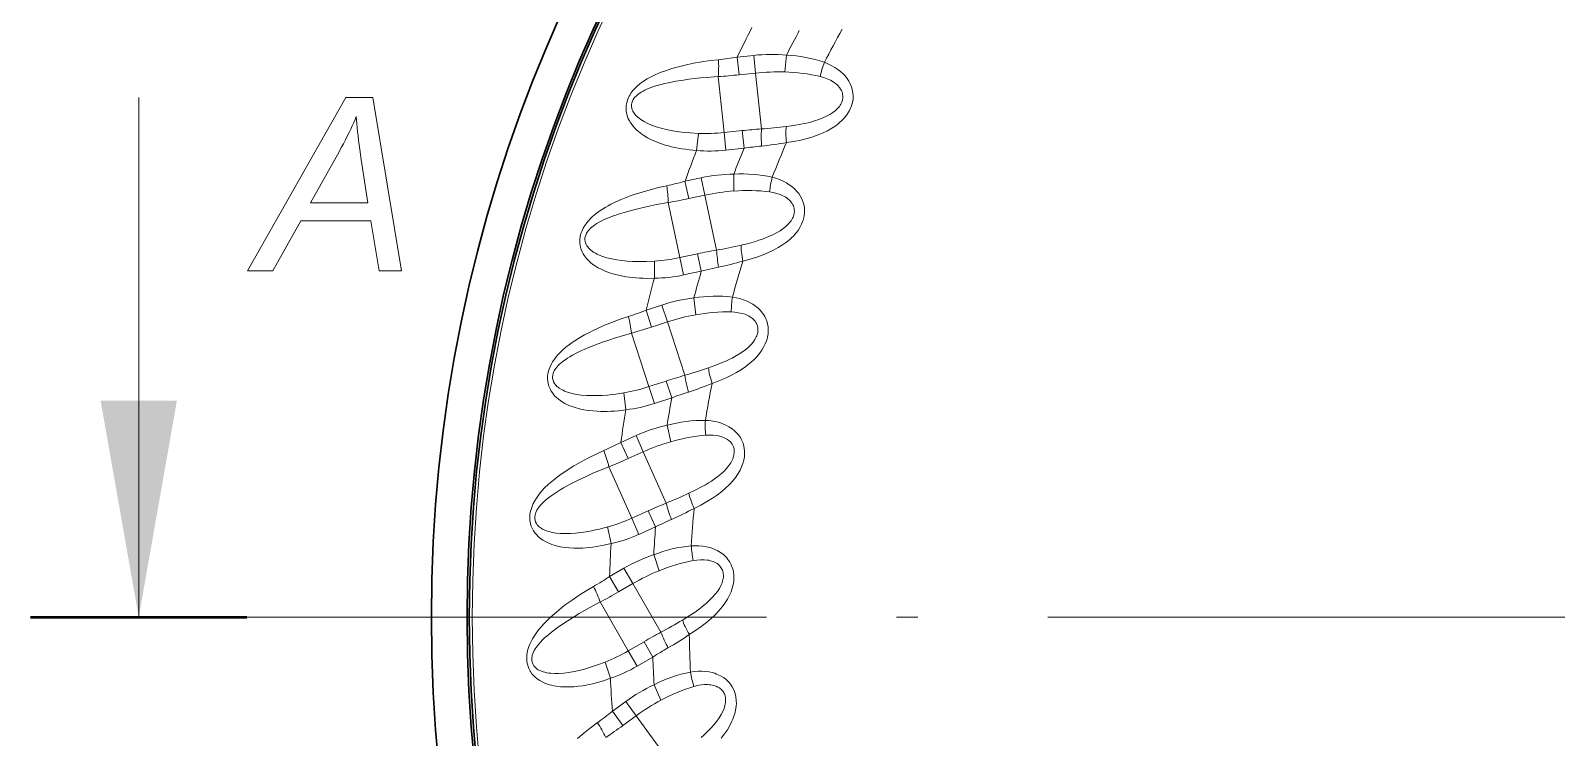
# Model space of a CAD drawing. Extents: x 0 to 297, y 0 to 535.
# Drawn here: x 115.12 to 150.37, y 498.26 to 514.58 of the extents above; entities that cross this region are included whole.
import ezdxf

# ---------------------------------------------------------------- set-up
doc = ezdxf.new("R2010")
doc.units = 0
doc.linetypes.add('DASHDOT', pattern=[18.5, 12, -3, 0.5, -3])

msp = doc.modelspace()

# ---------------------------------------------------------------- linework, layer by layer
at = {"color": 7, "lineweight": 13, "ltscale": 0.009608}
for p, q in [((131.44, 513.965), (131.823, 514.005)), ((130.235, 511.099), (130.611, 511.179)), ((128.493, 501.972), (128.825, 502.164)), ((128.698, 501.617), (129.03, 501.809)), ((128.557, 498.864), (128.868, 499.09))]:
    msp.add_line(p, q, dxfattribs=at)
at = {"color": 7, "lineweight": 13, "ltscale": 0.010249}
for p, q in [((131.44, 513.965), (131.483, 513.557)), ((130.235, 511.099), (130.321, 510.698)), ((130.612, 509.023), (130.527, 509.424)), ((130.203, 508.936), (130.117, 509.337)), ((129.53, 505.968), (129.403, 506.358)), ((129.928, 506.098), (129.801, 506.487)), ((129.104, 505.226), (129.271, 504.852)), ((128.493, 501.972), (128.698, 501.617)), ((128.825, 502.164), (129.03, 501.809)), ((129.13, 499.904), (128.925, 500.259)), ((129.493, 500.114), (129.288, 500.469)), ((128.557, 498.864), (128.798, 498.532)), ((128.868, 499.09), (129.109, 498.758))]:
    msp.add_line(p, q, dxfattribs=at)
at = {"color": 7, "lineweight": 13, "ltscale": 0.010251}
msp.add_line((131.823, 514.005), (131.865, 513.597), dxfattribs=at)
at = {"color": 7, "lineweight": 13, "ltscale": 0.009748}
for p, q in [((132.579, 514.011), (132.539, 513.623)), ((130.441, 508.405), (130.482, 508.018)), ((129.822, 505.466), (129.904, 505.085)), ((129.52, 499.474), (129.68, 499.118))]:
    msp.add_line(p, q, dxfattribs=at)
at = {"color": 7, "lineweight": 13, "ltscale": 0.009607}
for p, q in [((131.483, 513.557), (131.865, 513.597)), ((130.321, 510.698), (130.696, 510.778)), ((129.336, 508.123), (129.702, 508.242)), ((129.463, 507.733), (129.828, 507.852)), ((128.753, 505.07), (129.104, 505.226)), ((128.92, 504.695), (129.271, 504.852)), ((128.798, 498.532), (129.109, 498.758))]:
    msp.add_line(p, q, dxfattribs=at)
at = {"color": 7, "lineweight": 13, "ltscale": 0.032424}
msp.add_line((131.865, 513.597), (132.001, 512.307), dxfattribs=at)
at = {"color": 7, "lineweight": 13, "ltscale": 0.032487}
for p, q in [((131.003, 513.517), (131.139, 512.224)), ((129.847, 510.608), (130.117, 509.337)), ((129.002, 507.594), (129.403, 506.358)), ((128.275, 501.385), (128.925, 500.259))]:
    msp.add_line(p, q, dxfattribs=at)
at = {"color": 7, "lineweight": 13, "ltscale": 0.3}
msp.add_line((117.617, 501.034), (117.617, 513.034), dxfattribs=at)
at = {"color": 7, "lineweight": 13, "ltscale": 0.009813}
for p, q in [((130.503, 511.812), (130.544, 512.203)), ((128.526, 502.733), (128.445, 503.117))]:
    msp.add_line(p, q, dxfattribs=at)
at = {"color": 7, "lineweight": 13, "ltscale": 0.010462}
for p, q in [((131.555, 512.268), (131.139, 512.224)), ((131.598, 511.86), (131.182, 511.816)), ((130.527, 509.424), (130.117, 509.337)), ((130.612, 509.023), (130.203, 508.936)), ((129.553, 503.117), (129.171, 502.947))]:
    msp.add_line(p, q, dxfattribs=at)
at = {"color": 7, "lineweight": 13, "ltscale": 0.01025}
for p, q in [((131.182, 511.816), (131.139, 512.224)), ((131.598, 511.86), (131.555, 512.268)), ((130.611, 511.179), (130.696, 510.778)), ((129.336, 508.123), (129.463, 507.733)), ((129.702, 508.242), (129.828, 507.852)), ((128.753, 505.07), (128.92, 504.695)), ((129.553, 503.117), (129.387, 503.491)), ((129.171, 502.947), (129.004, 503.321))]:
    msp.add_line(p, q, dxfattribs=at)
at = {"color": 7, "lineweight": 13, "ltscale": 0.009747}
for p, q in [((131.363, 511.264), (131.364, 510.874)), ((129.514, 502.478), (129.636, 502.107))]:
    msp.add_line(p, q, dxfattribs=at)
at = {"color": 7, "lineweight": 13, "ltscale": 0.032425}
for p, q in [((130.696, 510.778), (130.966, 509.509)), ((129.828, 507.852), (130.229, 506.619)), ((129.271, 504.852), (129.799, 503.667)), ((129.03, 501.809), (129.679, 500.686)), ((129.109, 498.758), (129.871, 497.709))]:
    msp.add_line(p, q, dxfattribs=at)
at = {"color": 7, "lineweight": 13, "ltscale": 0.009814}
for p, q in [((129.528, 508.861), (129.528, 509.253)), ((128.866, 505.823), (128.825, 506.213)), ((128.511, 499.624), (128.39, 499.998))]:
    msp.add_line(p, q, dxfattribs=at)
at = {"color": 7, "lineweight": 13, "ltscale": 0.010461}
for p, q in [((129.801, 506.487), (129.403, 506.358)), ((129.928, 506.098), (129.53, 505.968)), ((129.387, 503.491), (129.004, 503.321)), ((129.288, 500.469), (128.925, 500.259)), ((129.493, 500.114), (129.13, 499.904))]:
    msp.add_line(p, q, dxfattribs=at)
at = {"color": 7, "lineweight": 13, "ltscale": 0.032486}
msp.add_line((128.476, 504.508), (129.004, 503.321), dxfattribs=at)
at = {"color": 7, "lineweight": 50, "ltscale": 0.125}
msp.add_line((115.117, 501.034), (120.117, 501.034), dxfattribs=at)
at = {"color": 7, "linetype": 'DASHDOT', "lineweight": 13}
msp.add_line((120.117, 501.034), (196.237, 501.034), dxfattribs=at)
at = {"color": 7, "lineweight": 13}
for points in [[(131.011, 513.906), (130.815, 513.884), (130.621, 513.856), (130.429, 513.822), (130.24, 513.782), (130.146, 513.76), (130.052, 513.735), (129.928, 513.7), (129.805, 513.66), (129.682, 513.615), (129.612, 513.587), (129.543, 513.557), (129.451, 513.512), (129.361, 513.463), (129.274, 513.408), (129.231, 513.377), (129.189, 513.345), (129.134, 513.298), (129.082, 513.248), (129.033, 513.193), (128.987, 513.132), (128.966, 513.098), (128.946, 513.064), (128.93, 513.03), (128.915, 512.995), (128.897, 512.943), (128.884, 512.89), (128.877, 512.837), (128.874, 512.784), (128.875, 512.749), (128.878, 512.714), (128.884, 512.68), (128.891, 512.646), (128.906, 512.594), (128.926, 512.544), (128.95, 512.497), (128.969, 512.463), (128.991, 512.43), (129.031, 512.376), (129.076, 512.326), (129.124, 512.279), (129.16, 512.247), (129.198, 512.217), (129.24, 512.185), (129.284, 512.156), (129.371, 512.103), (129.463, 512.056), (129.557, 512.014), (129.654, 511.976), (129.752, 511.943), (129.853, 511.915), (129.925, 511.896), (129.998, 511.88), (130.079, 511.864), (130.16, 511.85), (130.246, 511.838), (130.331, 511.827), (130.503, 511.812)], [(133.454, 513.845), (133.535, 513.812), (133.615, 513.774), (133.694, 513.729), (133.765, 513.682), (133.828, 513.633), (133.882, 513.585), (133.927, 513.538), (133.956, 513.504), (133.981, 513.47), (134.022, 513.408), (134.053, 513.35), (134.076, 513.294), (134.09, 513.254), (134.1, 513.216), (134.108, 513.179), (134.114, 513.142), (134.119, 513.072), (134.116, 513.004), (134.109, 512.948), (134.097, 512.894), (134.082, 512.842), (134.068, 512.805), (134.052, 512.768), (134.034, 512.732), (134.014, 512.696), (133.97, 512.629), (133.919, 512.564), (133.861, 512.503), (133.797, 512.445), (133.757, 512.412), (133.716, 512.381), (133.626, 512.322), (133.529, 512.266), (133.423, 512.215), (133.309, 512.168), (133.187, 512.125), (133.057, 512.086), (132.908, 512.05), (132.748, 512.018), (132.579, 511.993)], [(131.003, 513.517), (130.73, 513.497), (130.591, 513.484), (130.453, 513.469), (130.325, 513.453), (130.198, 513.435), (130.026, 513.407), (129.855, 513.375), (129.771, 513.356), (129.688, 513.336), (129.558, 513.3), (129.494, 513.279), (129.431, 513.257), (129.37, 513.232), (129.311, 513.205), (129.267, 513.183), (129.224, 513.159), (129.19, 513.136), (129.157, 513.112), (129.112, 513.074), (129.072, 513.032), (129.054, 513.009), (129.039, 512.986), (129.02, 512.948), (129.007, 512.908), (129, 512.867), (129, 512.827), (129.006, 512.789), (129.017, 512.752), (129.033, 512.717), (129.046, 512.694), (129.061, 512.671), (129.08, 512.645), (129.102, 512.621), (129.146, 512.579), (129.178, 512.553), (129.212, 512.528), (129.251, 512.502), (129.291, 512.478), (129.373, 512.436), (129.46, 512.398), (129.569, 512.358), (129.683, 512.324), (129.8, 512.295), (129.919, 512.27), (130.041, 512.25), (130.165, 512.233), (130.258, 512.223), (130.353, 512.215), (130.544, 512.203)], [(133.358, 513.516), (133.439, 513.492), (133.519, 513.464), (133.593, 513.43), (133.656, 513.395), (133.687, 513.374), (133.715, 513.354), (133.744, 513.33), (133.768, 513.307), (133.803, 513.267), (133.83, 513.229), (133.85, 513.194), (133.864, 513.16), (133.871, 513.136), (133.877, 513.112), (133.882, 513.066), (133.882, 513.041), (133.88, 513.016), (133.871, 512.969), (133.856, 512.925), (133.836, 512.882), (133.82, 512.855), (133.802, 512.829), (133.781, 512.803), (133.758, 512.777), (133.707, 512.729), (133.647, 512.683), (133.579, 512.639), (133.503, 512.599), (133.42, 512.56), (133.327, 512.525), (133.226, 512.491), (133.154, 512.47), (133.078, 512.45), (132.996, 512.431), (132.911, 512.414), (132.749, 512.385), (132.574, 512.361)], [(132.25, 511.191), (132.334, 511.167), (132.418, 511.136), (132.501, 511.101), (132.577, 511.061), (132.645, 511.019), (132.703, 510.977), (132.753, 510.934), (132.785, 510.903), (132.814, 510.873), (132.861, 510.816), (132.898, 510.76), (132.927, 510.708), (132.945, 510.67), (132.959, 510.633), (132.971, 510.596), (132.98, 510.561), (132.992, 510.491), (132.997, 510.424), (132.996, 510.367), (132.99, 510.312), (132.98, 510.259), (132.97, 510.22), (132.958, 510.182), (132.944, 510.144), (132.928, 510.106), (132.89, 510.035), (132.846, 509.965), (132.795, 509.898), (132.738, 509.834), (132.702, 509.797), (132.663, 509.762), (132.581, 509.694), (132.49, 509.628), (132.39, 509.566), (132.282, 509.508), (132.165, 509.452), (132.039, 509.4), (131.895, 509.348), (131.74, 509.3), (131.574, 509.257)], [(129.814, 510.996), (129.621, 510.953), (129.432, 510.905), (129.245, 510.851), (129.061, 510.792), (128.969, 510.76), (128.879, 510.726), (128.759, 510.677), (128.64, 510.625), (128.523, 510.568), (128.457, 510.532), (128.391, 510.495), (128.304, 510.441), (128.22, 510.383), (128.139, 510.319), (128.099, 510.284), (128.061, 510.247), (128.011, 510.195), (127.964, 510.14), (127.922, 510.08), (127.883, 510.014), (127.865, 509.979), (127.849, 509.942), (127.836, 509.907), (127.825, 509.871), (127.813, 509.817), (127.805, 509.763), (127.803, 509.71), (127.806, 509.656), (127.811, 509.622), (127.818, 509.587), (127.827, 509.554), (127.838, 509.521), (127.858, 509.471), (127.883, 509.424), (127.911, 509.379), (127.935, 509.347), (127.96, 509.316), (128.005, 509.267), (128.055, 509.222), (128.108, 509.18), (128.147, 509.153), (128.187, 509.126), (128.233, 509.1), (128.28, 509.075), (128.372, 509.031), (128.468, 508.994), (128.566, 508.962), (128.666, 508.935), (128.768, 508.912), (128.87, 508.894), (128.944, 508.884), (129.019, 508.875), (129.101, 508.868), (129.183, 508.862), (129.269, 508.859), (129.355, 508.857), (129.528, 508.861)], [(132.189, 510.853), (132.272, 510.838), (132.355, 510.818), (132.432, 510.793), (132.498, 510.764), (132.532, 510.747), (132.561, 510.729), (132.592, 510.709), (132.619, 510.688), (132.658, 510.652), (132.689, 510.618), (132.712, 510.584), (132.729, 510.552), (132.74, 510.529), (132.747, 510.506), (132.758, 510.461), (132.76, 510.436), (132.761, 510.411), (132.757, 510.363), (132.747, 510.317), (132.731, 510.273), (132.718, 510.245), (132.703, 510.217), (132.684, 510.188), (132.664, 510.161), (132.618, 510.107), (132.564, 510.055), (132.5, 510.005), (132.43, 509.956), (132.35, 509.909), (132.262, 509.864), (132.165, 509.82), (132.095, 509.792), (132.022, 509.764), (131.943, 509.737), (131.86, 509.71), (131.702, 509.665), (131.53, 509.623)], [(129.847, 510.608), (129.578, 510.559), (129.441, 510.532), (129.305, 510.503), (129.18, 510.473), (129.055, 510.443), (128.887, 510.397), (128.72, 510.347), (128.639, 510.32), (128.558, 510.291), (128.432, 510.241), (128.371, 510.214), (128.311, 510.185), (128.253, 510.154), (128.197, 510.121), (128.156, 510.094), (128.116, 510.066), (128.084, 510.04), (128.053, 510.013), (128.012, 509.97), (127.977, 509.924), (127.962, 509.9), (127.949, 509.875), (127.934, 509.835), (127.925, 509.794), (127.923, 509.753), (127.927, 509.712), (127.937, 509.675), (127.952, 509.64), (127.971, 509.606), (127.987, 509.585), (128.004, 509.564), (128.026, 509.54), (128.05, 509.518), (128.098, 509.481), (128.133, 509.458), (128.169, 509.437), (128.21, 509.416), (128.253, 509.396), (128.339, 509.362), (128.429, 509.334), (128.542, 509.306), (128.659, 509.284), (128.778, 509.267), (128.9, 509.255), (129.023, 509.247), (129.148, 509.244), (129.242, 509.243), (129.337, 509.245), (129.528, 509.253)], [(131.331, 508.425), (131.416, 508.41), (131.504, 508.389), (131.589, 508.362), (131.669, 508.33), (131.741, 508.295), (131.803, 508.259), (131.857, 508.223), (131.893, 508.195), (131.924, 508.168), (131.977, 508.116), (132.02, 508.065), (132.054, 508.015), (132.076, 507.979), (132.094, 507.944), (132.109, 507.909), (132.122, 507.875), (132.142, 507.807), (132.153, 507.74), (132.158, 507.684), (132.158, 507.628), (132.153, 507.574), (132.148, 507.535), (132.14, 507.496), (132.13, 507.457), (132.118, 507.417), (132.088, 507.342), (132.051, 507.269), (132.008, 507.197), (131.957, 507.126), (131.925, 507.087), (131.891, 507.047), (131.816, 506.971), (131.732, 506.896), (131.639, 506.824), (131.538, 506.754), (131.427, 506.687), (131.308, 506.622), (131.169, 506.555), (131.02, 506.491), (130.86, 506.431)], [(128.928, 507.977), (128.741, 507.914), (128.557, 507.846), (128.377, 507.773), (128.2, 507.695), (128.113, 507.653), (128.026, 507.61), (127.912, 507.55), (127.799, 507.485), (127.689, 507.416), (127.627, 507.374), (127.565, 507.329), (127.485, 507.267), (127.407, 507.2), (127.333, 507.128), (127.297, 507.089), (127.262, 507.049), (127.219, 506.992), (127.178, 506.932), (127.142, 506.868), (127.11, 506.798), (127.096, 506.761), (127.084, 506.723), (127.075, 506.687), (127.067, 506.65), (127.061, 506.595), (127.059, 506.541), (127.063, 506.487), (127.071, 506.435), (127.08, 506.4), (127.09, 506.367), (127.102, 506.335), (127.117, 506.303), (127.142, 506.256), (127.172, 506.211), (127.205, 506.17), (127.232, 506.14), (127.259, 506.112), (127.31, 506.068), (127.364, 506.029), (127.421, 505.993), (127.463, 505.969), (127.506, 505.947), (127.554, 505.925), (127.603, 505.905), (127.7, 505.872), (127.799, 505.845), (127.9, 505.823), (128.002, 505.807), (128.105, 505.795), (128.209, 505.788), (128.284, 505.785), (128.359, 505.784), (128.441, 505.785), (128.524, 505.789), (128.61, 505.794), (128.696, 505.802), (128.866, 505.823)], [(131.305, 508.083), (131.389, 508.077), (131.473, 508.065), (131.553, 508.048), (131.622, 508.027), (131.657, 508.013), (131.688, 507.999), (131.721, 507.981), (131.75, 507.964), (131.793, 507.932), (131.827, 507.901), (131.853, 507.87), (131.874, 507.84), (131.886, 507.818), (131.897, 507.796), (131.911, 507.752), (131.917, 507.727), (131.92, 507.703), (131.921, 507.655), (131.916, 507.608), (131.905, 507.562), (131.895, 507.533), (131.882, 507.504), (131.867, 507.474), (131.85, 507.444), (131.81, 507.386), (131.761, 507.328), (131.703, 507.272), (131.638, 507.216), (131.564, 507.161), (131.481, 507.107), (131.389, 507.053), (131.323, 507.017), (131.253, 506.982), (131.177, 506.947), (131.097, 506.912), (130.945, 506.851), (130.779, 506.79)], [(129.002, 507.594), (128.739, 507.518), (128.605, 507.476), (128.474, 507.433), (128.352, 507.391), (128.232, 507.347), (128.068, 507.284), (127.908, 507.217), (127.83, 507.181), (127.753, 507.144), (127.633, 507.081), (127.575, 507.048), (127.518, 507.013), (127.464, 506.976), (127.411, 506.938), (127.373, 506.907), (127.336, 506.874), (127.307, 506.845), (127.28, 506.815), (127.243, 506.768), (127.213, 506.719), (127.201, 506.693), (127.191, 506.666), (127.18, 506.625), (127.175, 506.584), (127.177, 506.543), (127.186, 506.503), (127.199, 506.467), (127.218, 506.433), (127.241, 506.402), (127.258, 506.382), (127.277, 506.363), (127.302, 506.342), (127.328, 506.322), (127.38, 506.291), (127.417, 506.272), (127.455, 506.254), (127.498, 506.237), (127.543, 506.222), (127.632, 506.198), (127.725, 506.179), (127.84, 506.163), (127.958, 506.153), (128.079, 506.149), (128.201, 506.15), (128.324, 506.155), (128.448, 506.164), (128.542, 506.174), (128.636, 506.185), (128.825, 506.213)], [(130.705, 505.578), (130.792, 505.572), (130.881, 505.56), (130.969, 505.542), (131.052, 505.519), (131.126, 505.492), (131.193, 505.463), (131.25, 505.432), (131.288, 505.409), (131.322, 505.385), (131.38, 505.338), (131.428, 505.292), (131.468, 505.247), (131.493, 505.213), (131.514, 505.18), (131.533, 505.147), (131.55, 505.114), (131.576, 505.049), (131.595, 504.983), (131.605, 504.928), (131.611, 504.873), (131.612, 504.818), (131.611, 504.778), (131.607, 504.739), (131.601, 504.699), (131.593, 504.659), (131.572, 504.581), (131.543, 504.504), (131.507, 504.427), (131.464, 504.352), (131.436, 504.309), (131.406, 504.267), (131.34, 504.183), (131.264, 504.1), (131.179, 504.018), (131.086, 503.938), (130.983, 503.86), (130.871, 503.783), (130.74, 503.702), (130.599, 503.623), (130.446, 503.546)], [(130.716, 505.235), (130.8, 505.238), (130.885, 505.235), (130.966, 505.227), (131.036, 505.213), (131.073, 505.203), (131.105, 505.192), (131.14, 505.178), (131.17, 505.163), (131.216, 505.136), (131.253, 505.109), (131.283, 505.081), (131.307, 505.053), (131.321, 505.032), (131.334, 505.012), (131.353, 504.97), (131.361, 504.946), (131.367, 504.922), (131.373, 504.874), (131.372, 504.827), (131.366, 504.78), (131.359, 504.75), (131.35, 504.72), (131.338, 504.688), (131.324, 504.657), (131.29, 504.595), (131.248, 504.533), (131.196, 504.47), (131.137, 504.408), (131.069, 504.346), (130.993, 504.283), (130.907, 504.22), (130.845, 504.178), (130.778, 504.135), (130.707, 504.092), (130.631, 504.049), (130.486, 503.972), (130.327, 503.895)], [(128.363, 504.881), (128.183, 504.799), (128.008, 504.713), (127.836, 504.621), (127.668, 504.525), (127.586, 504.475), (127.504, 504.423), (127.397, 504.35), (127.292, 504.274), (127.189, 504.194), (127.131, 504.146), (127.075, 504.095), (127.001, 504.025), (126.931, 503.95), (126.865, 503.871), (126.833, 503.828), (126.803, 503.784), (126.765, 503.723), (126.731, 503.659), (126.702, 503.592), (126.678, 503.52), (126.668, 503.481), (126.66, 503.442), (126.654, 503.405), (126.651, 503.367), (126.65, 503.312), (126.654, 503.258), (126.663, 503.205), (126.677, 503.154), (126.689, 503.12), (126.703, 503.088), (126.719, 503.057), (126.736, 503.028), (126.767, 502.983), (126.801, 502.942), (126.838, 502.904), (126.867, 502.877), (126.898, 502.853), (126.953, 502.814), (127.011, 502.78), (127.071, 502.751), (127.115, 502.732), (127.16, 502.714), (127.21, 502.698), (127.261, 502.683), (127.361, 502.66), (127.462, 502.643), (127.565, 502.632), (127.668, 502.627), (127.772, 502.626), (127.877, 502.629), (127.951, 502.634), (128.026, 502.641), (128.108, 502.651), (128.189, 502.663), (128.274, 502.678), (128.359, 502.694), (128.526, 502.733)], [(128.476, 504.508), (128.222, 504.405), (128.094, 504.35), (127.968, 504.293), (127.851, 504.238), (127.736, 504.182), (127.58, 504.103), (127.428, 504.019), (127.354, 503.975), (127.281, 503.931), (127.168, 503.855), (127.114, 503.816), (127.061, 503.776), (127.011, 503.733), (126.963, 503.689), (126.928, 503.655), (126.895, 503.618), (126.869, 503.586), (126.845, 503.553), (126.814, 503.503), (126.789, 503.451), (126.779, 503.424), (126.772, 503.397), (126.765, 503.355), (126.765, 503.313), (126.771, 503.272), (126.784, 503.233), (126.801, 503.199), (126.823, 503.168), (126.849, 503.139), (126.869, 503.121), (126.89, 503.104), (126.916, 503.086), (126.945, 503.069), (126.999, 503.043), (127.038, 503.027), (127.078, 503.014), (127.123, 503.002), (127.169, 502.992), (127.26, 502.977), (127.354, 502.968), (127.47, 502.964), (127.589, 502.966), (127.709, 502.975), (127.83, 502.988), (127.952, 503.006), (128.075, 503.029), (128.167, 503.048), (128.26, 503.069), (128.445, 503.117)], [(130.381, 502.682), (130.468, 502.685), (130.557, 502.682), (130.647, 502.674), (130.732, 502.659), (130.809, 502.64), (130.877, 502.618), (130.938, 502.593), (130.978, 502.574), (131.015, 502.554), (131.077, 502.514), (131.13, 502.473), (131.174, 502.432), (131.202, 502.401), (131.227, 502.37), (131.25, 502.339), (131.269, 502.308), (131.303, 502.246), (131.328, 502.183), (131.344, 502.129), (131.355, 502.075), (131.362, 502.021), (131.365, 501.981), (131.365, 501.941), (131.364, 501.901), (131.36, 501.86), (131.347, 501.78), (131.326, 501.701), (131.298, 501.621), (131.264, 501.542), (131.241, 501.496), (131.215, 501.451), (131.158, 501.36), (131.091, 501.27), (131.015, 501.18), (130.931, 501.091), (130.837, 501.002), (130.733, 500.913), (130.612, 500.819), (130.479, 500.726), (130.335, 500.634)], [(130.427, 502.342), (130.51, 502.353), (130.595, 502.36), (130.677, 502.359), (130.748, 502.353), (130.786, 502.347), (130.819, 502.339), (130.855, 502.329), (130.887, 502.318), (130.935, 502.296), (130.975, 502.272), (131.007, 502.248), (131.034, 502.222), (131.051, 502.203), (131.065, 502.184), (131.089, 502.144), (131.099, 502.121), (131.107, 502.098), (131.118, 502.051), (131.123, 502.004), (131.121, 501.957), (131.118, 501.926), (131.112, 501.895), (131.103, 501.863), (131.093, 501.83), (131.065, 501.765), (131.03, 501.699), (130.985, 501.631), (130.933, 501.563), (130.872, 501.494), (130.802, 501.424), (130.723, 501.352), (130.666, 501.303), (130.604, 501.254), (130.538, 501.204), (130.467, 501.153), (130.331, 501.062), (130.181, 500.968)], [(128.124, 501.744), (127.954, 501.644), (127.788, 501.539), (127.627, 501.43), (127.47, 501.317), (127.393, 501.258), (127.318, 501.198), (127.219, 501.115), (127.122, 501.028), (127.029, 500.938), (126.976, 500.883), (126.925, 500.827), (126.859, 500.749), (126.798, 500.668), (126.74, 500.582), (126.713, 500.537), (126.688, 500.49), (126.656, 500.425), (126.629, 500.358), (126.607, 500.288), (126.59, 500.213), (126.584, 500.174), (126.581, 500.135), (126.579, 500.097), (126.58, 500.059), (126.585, 500.004), (126.595, 499.951), (126.609, 499.899), (126.628, 499.849), (126.644, 499.818), (126.661, 499.787), (126.679, 499.758), (126.7, 499.73), (126.735, 499.689), (126.773, 499.652), (126.814, 499.618), (126.846, 499.595), (126.879, 499.573), (126.938, 499.541), (126.999, 499.513), (127.062, 499.49), (127.108, 499.475), (127.155, 499.463), (127.206, 499.452), (127.258, 499.442), (127.36, 499.43), (127.462, 499.424), (127.565, 499.424), (127.669, 499.429), (127.773, 499.439), (127.876, 499.453), (127.95, 499.466), (128.023, 499.481), (128.103, 499.499), (128.183, 499.519), (128.266, 499.543), (128.349, 499.568), (128.511, 499.624)], [(128.275, 501.385), (128.034, 501.256), (127.912, 501.187), (127.792, 501.117), (127.682, 501.051), (127.573, 500.983), (127.427, 500.887), (127.284, 500.788), (127.215, 500.737), (127.148, 500.685), (127.043, 500.599), (126.993, 500.554), (126.945, 500.508), (126.899, 500.461), (126.856, 500.412), (126.825, 500.374), (126.796, 500.334), (126.774, 500.3), (126.753, 500.265), (126.727, 500.211), (126.708, 500.157), (126.702, 500.129), (126.697, 500.101), (126.695, 500.058), (126.699, 500.017), (126.709, 499.977), (126.726, 499.94), (126.747, 499.908), (126.772, 499.878), (126.801, 499.853), (126.822, 499.837), (126.845, 499.822), (126.873, 499.807), (126.903, 499.793), (126.96, 499.773), (127, 499.762), (127.041, 499.753), (127.087, 499.745), (127.134, 499.74), (127.226, 499.734), (127.321, 499.735), (127.437, 499.743), (127.554, 499.758), (127.673, 499.779), (127.792, 499.805), (127.912, 499.836), (128.032, 499.871), (128.121, 499.9), (128.211, 499.931), (128.39, 499.998)], [(130.361, 499.767), (130.447, 499.779), (130.536, 499.786), (130.626, 499.787), (130.712, 499.782), (130.791, 499.771), (130.861, 499.756), (130.924, 499.738), (130.966, 499.722), (131.005, 499.706), (131.071, 499.673), (131.127, 499.638), (131.175, 499.601), (131.207, 499.574), (131.235, 499.546), (131.261, 499.517), (131.284, 499.489), (131.323, 499.43), (131.355, 499.37), (131.377, 499.318), (131.394, 499.265), (131.406, 499.212), (131.413, 499.173), (131.417, 499.134), (131.42, 499.093), (131.421, 499.052), (131.416, 498.971), (131.404, 498.89), (131.384, 498.808), (131.358, 498.726), (131.34, 498.678), (131.319, 498.63), (131.272, 498.534), (131.215, 498.437), (131.149, 498.34), (131.074, 498.242)], [(130.442, 499.434), (130.524, 499.454), (130.608, 499.469), (130.689, 499.477), (130.761, 499.478), (130.798, 499.476), (130.833, 499.472), (130.869, 499.466), (130.902, 499.458), (130.952, 499.441), (130.994, 499.422), (131.029, 499.401), (131.058, 499.379), (131.077, 499.361), (131.094, 499.344), (131.121, 499.307), (131.134, 499.285), (131.144, 499.263), (131.16, 499.217), (131.17, 499.171), (131.173, 499.124), (131.173, 499.093), (131.17, 499.061), (131.165, 499.028), (131.158, 498.995), (131.138, 498.927), (131.109, 498.857), (131.072, 498.785), (131.027, 498.713), (130.973, 498.637), (130.911, 498.56), (130.84, 498.48), (130.788, 498.426), (130.732, 498.371), (130.671, 498.314), (130.606, 498.256)], [(128.214, 498.599), (128.056, 498.481), (127.902, 498.36), (127.753, 498.235)]]:
    msp.add_lwpolyline(points, dxfattribs=at)
for points in [[(120.13, 509.034), (122.398, 513.034), (123.028, 513.034), (123.688, 509.034), (123.17, 509.034), (122.976, 510.186), (121.358, 510.186), (120.717, 509.034)], [(121.587, 510.598), (122.911, 510.598), (122.755, 511.602), (122.738, 511.719), (122.722, 511.833), (122.707, 511.942), (122.694, 512.048), (122.682, 512.149), (122.672, 512.247), (122.662, 512.341), (122.655, 512.43), (122.648, 512.516), (122.643, 512.598), (122.615, 512.528), (122.584, 512.455), (122.55, 512.38), (122.514, 512.302), (122.475, 512.222), (122.434, 512.139), (122.391, 512.053), (122.345, 511.965), (122.296, 511.875), (122.245, 511.782)]]:
    msp.add_lwpolyline(points, close=True, dxfattribs=at)
at = {"color": 7, "lineweight": 30}
for radius in [33.8, 32.975, 32.925]:
    msp.add_circle((158.177, 501.034), radius, dxfattribs=at)
at = {"color": 7, "lineweight": 13}
msp.add_circle((158.177, 501.034), 32.857, dxfattribs=at)
for centre, radius, start, end in [((158.177, 501.034), 29.699, 152.721, 154.1905), ((158.177, 501.034), 28.699, 151.8385, 153.1174), ((158.177, 501.034), 27.845, 150.8242, 152.6076), ((130.432, 519.764), 5.886, 275.6403, 279.8616), ((132.234, 510.309), 3.719, 84.6719, 96.3497), ((132.438, 510.839), 3.174, 71.3212, 87.4463), ((127.908, 513.763), 3.105, 355.441, 2.6382), ((132.388, 508.883), 4.742, 88.1693, 96.3246), ((132.433, 509.602), 4.022, 76.7087, 88.4901), ((135.227, 513.147), 1.905, 158.4951, 168.8378), ((130.265, 525.129), 11.636, 273.6351, 276.0078), ((130.693, 516.258), 4.058, 267.8926, 276.3101), ((132.96, 498.904), 13.438, 94.0912, 95.9999), ((135.937, 512.142), 3.94, 177.5932, 183.3455), ((131.241, 523.488), 11.206, 273.8879, 276.831), ((158.177, 501.034), 29.699, 158.721, 160.1905), ((130.82, 515.085), 3.288, 264.4552, 276.3131), ((158.177, 501.034), 28.699, 157.8384, 159.1174), ((132.707, 504.777), 7.17, 95.634, 98.9004), ((131.313, 518.91), 7.032, 275.6321, 280.37), ((158.177, 501.034), 27.845, 156.8241, 158.6076), ((131.407, 507.546), 3.719, 90.6719, 102.3496), ((131.554, 508.095), 3.174, 77.3212, 93.4463), ((134.09, 510.68), 1.909, 164.4884, 174.8102), ((128.626, 516.761), 5.886, 281.6403, 285.8616), ((126.743, 510.53), 3.105, 1.441, 8.6382), ((131.709, 506.145), 4.742, 94.1693, 102.3246), ((131.679, 506.864), 4.022, 82.7087, 94.4901), ((127.9, 522.08), 11.636, 279.6351, 282.0078), ((133.321, 496.28), 13.438, 100.0912, 101.9999), ((129.042, 520.549), 11.206, 279.8879, 282.831), ((134.898, 509.756), 3.94, 183.5932, 189.3455), ((129.252, 513.302), 4.058, 273.8927, 282.3101), ((158.177, 501.034), 28.699, 163.8385, 165.1174), ((132.456, 502.094), 7.17, 101.634, 104.9004), ((129.592, 516.004), 7.032, 281.6321, 286.37), ((158.177, 501.034), 27.845, 162.8242, 164.6076), ((158.177, 501.034), 29.699, 164.721, 166.1905), ((129.501, 512.148), 3.288, 270.4553, 282.313), ((130.873, 504.712), 3.719, 96.672, 108.3496), ((130.962, 505.273), 3.174, 83.3212, 99.4463), ((133.214, 508.11), 1.909, 170.4884, 180.8102), ((127.144, 513.586), 5.886, 287.6403, 291.8616), ((125.923, 507.192), 3.105, 7.441, 14.6382), ((131.32, 503.35), 4.742, 100.1693, 108.3246), ((131.215, 504.062), 4.022, 88.7087, 100.4901), ((125.865, 518.801), 11.637, 285.6352, 288.0076), ((133.954, 493.707), 13.438, 106.0912, 107.9999), ((127.161, 517.397), 11.206, 285.8879, 288.831), ((134.114, 507.275), 3.94, 189.5932, 195.3455), ((128.128, 510.211), 4.058, 279.8927, 288.31), ((132.486, 499.4), 7.17, 107.634, 110.9004), ((128.184, 512.934), 7.032, 287.6321, 292.37), ((158.177, 501.034), 27.845, 168.8241, 170.6076), ((158.177, 501.034), 29.699, 170.721, 172.1905), ((128.497, 509.09), 3.288, 276.4554, 288.3129), ((158.177, 501.034), 28.699, 169.8384, 171.1174), ((130.638, 501.838), 3.719, 102.6722, 114.3493), ((130.668, 502.405), 3.174, 89.3212, 105.4463), ((132.611, 505.461), 1.909, 176.4884, 186.8102), ((131.047, 501.226), 4.023, 94.7194, 106.4976), ((125.456, 503.787), 3.105, 13.441, 20.6382), ((126.002, 510.274), 5.886, 293.6403, 297.8616), ((131.225, 500.53), 4.743, 106.1695, 114.3243), ((124.186, 515.325), 11.636, 291.6351, 294.0078), ((125.621, 514.065), 11.206, 291.8879, 294.831), ((134.852, 491.215), 13.438, 112.0912, 113.9999), ((133.593, 504.726), 3.94, 195.5932, 201.3455), ((127.104, 509.734), 7.032, 293.6321, 298.37), ((158.177, 501.034), 27.845, 174.8242, 176.6076), ((127.334, 507.02), 4.059, 285.8929, 294.3097), ((158.177, 501.034), 28.699, 175.8385, 177.1174), ((132.797, 496.723), 7.17, 113.634, 116.9004), ((158.177, 501.034), 29.699, 176.721, 178.1905), ((127.817, 505.944), 3.288, 282.456, 294.3122), ((130.675, 499.522), 3.174, 95.3212, 111.4463), ((132.289, 502.765), 1.909, 182.4884, 192.8102), ((130.705, 498.955), 3.719, 108.6721, 120.3496), ((131.175, 498.389), 4.023, 100.7194, 112.4976), ((125.213, 506.86), 5.886, 299.6403, 303.8616), ((131.426, 497.714), 4.745, 112.1754, 120.3269), ((125.348, 500.351), 3.105, 19.441, 26.6382), ((122.878, 511.693), 11.636, 297.6351, 300.0078), ((124.437, 510.591), 11.206, 297.8879, 300.831), ((136.006, 488.831), 13.438, 118.0912, 119.9999), ((133.342, 502.136), 3.94, 201.5932, 207.3455), ((126.365, 506.438), 7.032, 299.6321, 304.37), ((158.177, 501.034), 27.845, 180.8242, 182.6076), ((126.877, 503.763), 4.059, 291.8929, 300.3097), ((133.387, 494.094), 7.17, 119.6341, 122.9004), ((127.47, 502.743), 3.288, 288.456, 300.3122), ((158.177, 501.034), 28.699, 181.8384, 183.1174), ((158.177, 501.034), 29.699, 182.721, 184.1905), ((131.072, 496.094), 3.719, 114.672, 126.3495), ((130.984, 496.656), 3.174, 101.3212, 117.4463), ((132.249, 500.049), 1.909, 188.4884, 198.8102), ((131.919, 494.937), 4.743, 118.1694, 126.3244), ((131.599, 495.582), 4.022, 106.7087, 118.4901), ((124.784, 503.382), 5.886, 305.6403, 309.8616), ((125.599, 496.923), 3.105, 25.441, 32.6382), ((121.957, 507.946), 11.637, 303.6352, 306.0076)]:
    msp.add_arc(centre, radius, start, end, dxfattribs=at)
for centre, major_axis in [((132.677, 511.951), (0.063, -0.496)), ((131.676, 509.226), (0.115, -0.487)), ((130.965, 506.411), (0.165, -0.472)), ((130.552, 503.537), (0.214, -0.452)), ((130.442, 500.635), (0.26, -0.427))]:
    msp.add_ellipse(centre, major_axis=major_axis, ratio=0.185152, start_param=3.71502, end_param=4.603915, dxfattribs=at)
msp.add_solid([(116.736, 506.034), (117.617, 501.034), (118.499, 506.034)], dxfattribs=at)

doc.saveas('drawing.dxf')
